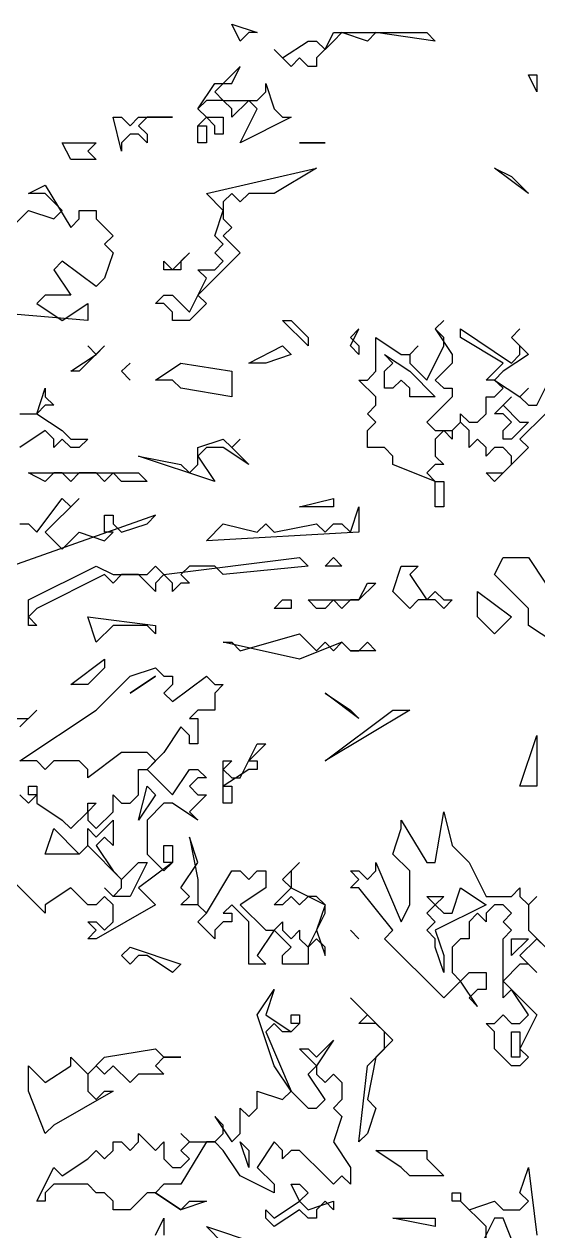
# Model space of a CAD drawing. Header units: millimetres. Extents: x 3633 to 4629, y 3430 to 3787.
# Drawn here: x 4511.44 to 4514.41, y 3715.67 to 3722.65 of the extents above; entities that cross this region are included whole.
import ezdxf

# ---------------------------------------------------------------- set-up
doc = ezdxf.new("R2010")
doc.units = ezdxf.units.MM

# ---------------------------------------------------------------- blocks, each defined once
blk = doc.blocks.new('Pine 3 Elev_133')
at = {"color": 0}
for p, q in [((-545.2, 4790.9), (-565.2, 4830.8)), ((-565.2, 4830.8), (-505.2, 4810.8)), ((-525.2, 4810.8), (-545.2, 4790.9)), ((-505.2, 4810.8), (-525.2, 4810.8)), ((-345.2, 4770.9), (-325.2, 4810.8)), ((-305.2, 4810.8), (-325.2, 4790.9)), ((-325.2, 4810.8), (-105.2, 4810.8)), ((-245.2, 4790.9), (-305.2, 4810.8)), ((-225.2, 4810.8), (-245.2, 4790.9)), ((-85.2, 4790.9), (-225.2, 4810.8)), ((-105.2, 4810.8), (-85.2, 4790.9)), ((-445.2, 4751), (-385.2, 4790.9)), ((-385.2, 4790.9), (-365.2, 4790.9)), ((-325.2, 4790.9), (-365.2, 4751)), ((-365.2, 4790.9), (-345.2, 4770.9)), ((-425.2, 4731), (-465.2, 4770.9)), ((-465.2, 4770.9), (-445.2, 4751)), ((-405.2, 4751), (-425.2, 4731)), ((-385.2, 4731), (-405.2, 4751)), ((-365.2, 4751), (-365.2, 4731)), ((-545.2, 4731), (-605.2, 4671.1)), ((-565.2, 4691.1), (-545.2, 4731)), ((-365.2, 4731), (-385.2, 4731)), ((154.8, 4671.1), (134.8, 4711)), ((134.8, 4711), (154.8, 4711)), ((154.8, 4711), (154.8, 4671.1)), ((-645.2, 4631.2), (-605.2, 4691.1)), ((-605.2, 4691.1), (-565.2, 4691.1)), ((-605.2, 4671.1), (-585.2, 4651.1)), ((-505.2, 4651.1), (-485.2, 4671.1)), ((-485.2, 4671.1), (-485.2, 4691.1)), ((-485.2, 4691.1), (-465.2, 4631.2)), ((-625.2, 4651.1), (-645.2, 4631.2)), ((-585.2, 4651.1), (-625.2, 4651.1)), ((-585.2, 4651.1), (-505.2, 4651.1)), ((-565.2, 4631.2), (-585.2, 4651.1)), ((-525.2, 4651.1), (-565.2, 4611.2)), ((-505.2, 4631.2), (-525.2, 4651.1)), ((-825.2, 4531.4), (-845.2, 4611.2)), ((-845.2, 4611.2), (-825.2, 4611.2)), ((-825.2, 4611.2), (-805.2, 4591.3)), ((-805.2, 4591.3), (-785.2, 4611.2)), ((-785.2, 4611.2), (-705.2, 4611.2)), ((-765.2, 4611.2), (-785.2, 4591.3)), ((-705.2, 4611.2), (-765.2, 4611.2)), ((-645.2, 4631.2), (-625.2, 4611.2)), ((-625.2, 4611.2), (-645.2, 4631.2)), ((-625.2, 4611.2), (-645.2, 4591.3)), ((-645.2, 4591.3), (-625.2, 4611.2)), ((-625.2, 4611.2), (-585.2, 4611.2)), ((-605.2, 4591.3), (-625.2, 4611.2)), ((-585.2, 4611.2), (-585.2, 4571.3)), ((-565.2, 4611.2), (-565.2, 4631.2)), ((-545.2, 4551.3), (-505.2, 4631.2)), ((-425.2, 4611.2), (-545.2, 4551.3)), ((-465.2, 4631.2), (-445.2, 4611.2)), ((-445.2, 4611.2), (-425.2, 4611.2)), ((-785.2, 4591.3), (-765.2, 4571.3)), ((-645.2, 4591.3), (-625.2, 4591.3)), ((-645.2, 4551.3), (-645.2, 4591.3)), ((-625.2, 4591.3), (-625.2, 4551.3)), ((-605.2, 4571.3), (-605.2, 4591.3)), ((-805.2, 4571.3), (-825.2, 4551.3)), ((-785.2, 4571.3), (-805.2, 4571.3)), ((-765.2, 4551.3), (-785.2, 4571.3)), ((-765.2, 4571.3), (-765.2, 4551.3)), ((-585.2, 4571.3), (-605.2, 4571.3)), ((-945.2, 4511.4), (-965.2, 4551.3)), ((-965.2, 4551.3), (-885.2, 4551.3)), ((-885.2, 4551.3), (-905.2, 4531.4)), ((-905.2, 4531.4), (-885.2, 4511.4)), ((-825.2, 4551.3), (-825.2, 4531.4)), ((-625.2, 4551.3), (-645.2, 4551.3)), ((-405.2, 4551.3), (-345.2, 4551.3)), ((-345.2, 4551.3), (-405.2, 4551.3)), ((-885.2, 4511.4), (-945.2, 4511.4)), ((-625.2, 4431.6), (-365.2, 4491.4)), ((-365.2, 4491.4), (-465.2, 4431.6)), ((134.8, 4431.6), (54.8, 4491.4)), ((54.8, 4491.4), (94.8, 4471.5)), ((94.8, 4471.5), (134.8, 4431.6)), ((-1045.2, 4431.6), (-1005.2, 4451.5)), ((-1005.2, 4451.5), (-945.2, 4351.7)), ((-1005.2, 4431.6), (-1045.2, 4431.6)), ((-965.2, 4391.6), (-1005.2, 4431.6)), ((-585.2, 4391.6), (-625.2, 4431.6)), ((-565.2, 4431.6), (-585.2, 4411.6)), ((-585.2, 4411.6), (-585.2, 4371.7)), ((-545.2, 4411.6), (-565.2, 4431.6)), ((-525.2, 4431.6), (-545.2, 4411.6)), ((-465.2, 4431.6), (-525.2, 4431.6)), ((-1085.2, 4351.7), (-1045.2, 4391.6)), ((-1045.2, 4391.6), (-985.2, 4371.7)), ((-985.2, 4371.7), (-965.2, 4391.6)), ((-925.2, 4371.7), (-925.2, 4391.6)), ((-925.2, 4391.6), (-885.2, 4391.6)), ((-885.2, 4391.6), (-885.2, 4371.7)), ((-605.2, 4331.7), (-585.2, 4391.6)), ((-945.2, 4351.7), (-925.2, 4371.7)), ((-885.2, 4371.7), (-845.2, 4331.7)), ((-585.2, 4371.7), (-565.2, 4351.7)), ((-845.2, 4331.7), (-865.2, 4311.8)), ((-585.2, 4311.8), (-605.2, 4331.7)), ((-565.2, 4351.7), (-585.2, 4331.7)), ((-585.2, 4331.7), (-545.2, 4291.8)), ((-865.2, 4311.8), (-845.2, 4291.8)), ((-605.2, 4291.8), (-585.2, 4311.8)), ((-965.2, 4271.9), (-985.2, 4251.9)), ((-885.2, 4212), (-965.2, 4271.9)), ((-845.2, 4291.8), (-865.2, 4231.9)), ((-725.2, 4251.9), (-725.2, 4271.9)), ((-725.2, 4271.9), (-705.2, 4251.9)), ((-705.2, 4251.9), (-665.2, 4291.8)), ((-665.2, 4291.8), (-685.2, 4271.9)), ((-685.2, 4271.9), (-685.2, 4251.9)), ((-545.2, 4291.8), (-645.2, 4192)), ((-585.2, 4271.9), (-605.2, 4291.8)), ((-605.2, 4251.9), (-585.2, 4271.9)), ((-985.2, 4251.9), (-945.2, 4192)), ((-685.2, 4251.9), (-725.2, 4251.9)), ((-625.2, 4231.9), (-645.2, 4251.9)), ((-645.2, 4251.9), (-605.2, 4251.9)), ((-865.2, 4231.9), (-885.2, 4212)), ((-665.2, 4152.1), (-625.2, 4231.9)), ((-1005.2, 4192), (-1025.2, 4172.1)), ((-945.2, 4192), (-1005.2, 4192)), ((-745.2, 4172.1), (-725.2, 4192)), ((-725.2, 4192), (-705.2, 4192)), ((-705.2, 4192), (-665.2, 4152.1)), ((-645.2, 4192), (-625.2, 4172.1)), ((-1025.2, 4172.1), (-965.2, 4132.1)), ((-965.2, 4132.1), (-905.2, 4172.1)), ((-905.2, 4172.1), (-905.2, 4132.1)), ((-725.2, 4172.1), (-745.2, 4172.1)), ((-705.2, 4152.1), (-725.2, 4172.1)), ((-625.2, 4172.1), (-665.2, 4132.1)), ((-905.2, 4132.1), (-1145.2, 4152.1)), ((-705.2, 4132.1), (-705.2, 4152.1)), ((-665.2, 4132.1), (-705.2, 4132.1)), ((-385.2, 4072.2), (-445.2, 4132.1)), ((-445.2, 4132.1), (-425.2, 4132.1)), ((-425.2, 4132.1), (-385.2, 4092.2)), ((-85.2, 4112.2), (-65.2, 4132.1)), ((-65.2, 4132.1), (-85.2, 4112.2)), ((-285.2, 4072.2), (-265.2, 4112.2)), ((-265.2, 4112.2), (-285.2, 4092.2)), ((-65.2, 4092.2), (-85.2, 4112.2)), ((-85.2, 4112.2), (-45.2, 4052.3)), ((-25.2, 4092.2), (-25.2, 4112.2)), ((-25.2, 4112.2), (94.8, 4031.3)), ((94.8, 4092.2), (114.8, 4112.2)), ((114.8, 4112.2), (94.8, 4092.2)), ((-865.2, 4072.2), (-925.2, 4012.4)), ((-885.2, 4052.3), (-905.2, 4072.2)), ((-905.2, 4072.2), (-885.2, 4052.3)), ((-885.2, 4052.3), (-865.2, 4072.2)), ((-525.2, 4031.3), (-445.2, 4072.2)), ((-445.2, 4072.2), (-425.2, 4052.3)), ((-385.2, 4092.2), (-385.2, 4072.2)), ((-285.2, 4092.2), (-265.2, 4072.2)), ((-265.2, 4052.3), (-285.2, 4072.2)), ((-265.2, 4072.2), (-265.2, 4052.3)), ((-225.2, 4012.4), (-225.2, 4092.2)), ((-225.2, 4092.2), (-165.2, 4052.3)), ((-145.2, 4052.3), (-125.2, 4072.2)), ((-125.2, 4072.2), (-145.2, 4052.3)), ((-105.2, 3991.4), (-65.2, 4072.2)), ((-65.2, 4072.2), (-65.2, 4092.2)), ((74.8, 4031.3), (-25.2, 4092.2)), ((114.8, 4072.2), (94.8, 4092.2)), ((94.8, 4092.2), (134.8, 4052.3)), ((114.8, 4052.3), (114.8, 4072.2)), ((-945.2, 4012.4), (-885.2, 4052.3)), ((-425.2, 4052.3), (-485.2, 4031.3)), ((-185.2, 4031.3), (-205.2, 4052.3)), ((-205.2, 4052.3), (-145.2, 4012.4)), ((-165.2, 4052.3), (-145.2, 4052.3)), ((-145.2, 4052.3), (-145.2, 4031.3)), ((-45.2, 4052.3), (-45.2, 4031.3)), ((134.8, 4052.3), (74.8, 4012.4)), ((94.8, 4031.3), (114.8, 4052.3)), ((-925.2, 4012.4), (-945.2, 4012.4)), ((-825.2, 4012.4), (-805.2, 4031.3)), ((-805.2, 4031.3), (-825.2, 4012.4)), ((-805.2, 3991.4), (-825.2, 4012.4)), ((-825.2, 4012.4), (-805.2, 3991.4)), ((-745.2, 3991.4), (-685.2, 4031.3)), ((-685.2, 4031.3), (-565.2, 4012.4)), ((-565.2, 4012.4), (-565.2, 3952.5)), ((-485.2, 4031.3), (-525.2, 4031.3)), ((-245.2, 3991.4), (-225.2, 4012.4)), ((-205.2, 4012.4), (-185.2, 4031.3)), ((-205.2, 3972.4), (-205.2, 4012.4)), ((-145.2, 4031.3), (-105.2, 3991.4)), ((-145.2, 4012.4), (-85.2, 3952.5)), ((-45.2, 4031.3), (-85.2, 3991.4)), ((34.8, 3991.4), (74.8, 4031.3)), ((74.8, 4012.4), (54.8, 3991.4)), ((154.8, 3932.5), (194.8, 4012.4)), ((-705.2, 3991.4), (-745.2, 3991.4)), ((-685.2, 3972.4), (-705.2, 3991.4)), ((-225.2, 3952.5), (-265.2, 3991.4)), ((-265.2, 3991.4), (-245.2, 3991.4)), ((-165.2, 3991.4), (-185.2, 3972.4)), ((-145.2, 3972.4), (-165.2, 3991.4)), ((-85.2, 3991.4), (-65.2, 3972.4)), ((54.8, 3991.4), (34.8, 3991.4)), ((74.8, 3972.4), (54.8, 3991.4)), ((54.8, 3991.4), (114.8, 3952.5)), ((-1025.2, 3912.5), (-1005.2, 3972.4)), ((-1005.2, 3972.4), (-1005.2, 3952.5)), ((-565.2, 3952.5), (-685.2, 3972.4)), ((-185.2, 3972.4), (-205.2, 3972.4)), ((-145.2, 3952.5), (-145.2, 3972.4)), ((-65.2, 3972.4), (-45.2, 3972.4)), ((-45.2, 3972.4), (-45.2, 3952.5)), ((54.8, 3952.5), (74.8, 3972.4)), ((114.8, 3952.5), (134.8, 3972.4)), ((134.8, 3972.4), (114.8, 3952.5)), ((-1005.2, 3932.5), (-1025.2, 3912.5)), ((-1005.2, 3952.5), (-985.2, 3932.5)), ((-985.2, 3932.5), (-1005.2, 3932.5)), ((-245.2, 3912.5), (-225.2, 3932.5)), ((-225.2, 3932.5), (-225.2, 3952.5)), ((-85.2, 3952.5), (-145.2, 3952.5)), ((-45.2, 3952.5), (-105.2, 3892.6)), ((34.8, 3912.5), (34.8, 3952.5)), ((34.8, 3952.5), (54.8, 3952.5)), ((54.8, 3912.5), (94.8, 3952.5)), ((94.8, 3952.5), (74.8, 3932.5)), ((74.8, 3932.5), (114.8, 3892.6)), ((114.8, 3952.5), (134.8, 3932.5)), ((134.8, 3932.5), (154.8, 3932.5)), ((-1065.2, 3912.5), (-1025.2, 3912.5)), ((-1025.2, 3912.5), (-965.2, 3872.6)), ((-225.2, 3892.6), (-245.2, 3912.5)), ((-25.2, 3892.6), (-25.2, 3912.5)), ((-25.2, 3912.5), (-5.2, 3892.6)), ((14.8, 3892.6), (34.8, 3912.5)), ((74.8, 3912.5), (54.8, 3912.5)), ((94.8, 3892.6), (74.8, 3912.5)), ((174.8, 3912.5), (114.8, 3852.7)), ((-1005.2, 3872.6), (-1065.2, 3832.7)), ((-985.2, 3852.7), (-1005.2, 3872.6)), ((-965.2, 3872.6), (-945.2, 3852.7)), ((-245.2, 3872.6), (-225.2, 3892.6)), ((-245.2, 3832.7), (-245.2, 3872.6)), ((-105.2, 3892.6), (-85.2, 3872.6)), ((-65.2, 3872.6), (-85.2, 3852.7)), ((-85.2, 3872.6), (-45.2, 3872.6)), ((-45.2, 3852.7), (-65.2, 3872.6)), ((-25.2, 3892.6), (-45.2, 3872.6)), ((-45.2, 3872.6), (-25.2, 3892.6)), ((-45.2, 3872.6), (-45.2, 3852.7)), ((-5.2, 3872.6), (-25.2, 3892.6)), ((-5.2, 3892.6), (14.8, 3892.6)), ((-5.2, 3832.7), (-5.2, 3872.6)), ((74.8, 3872.6), (94.8, 3892.6)), ((74.8, 3852.7), (74.8, 3872.6)), ((134.8, 3892.6), (94.8, 3852.7)), ((114.8, 3892.6), (134.8, 3892.6)), ((-965.2, 3852.7), (-985.2, 3832.7)), ((-985.2, 3832.7), (-985.2, 3852.7)), ((-945.2, 3832.7), (-965.2, 3852.7)), ((-945.2, 3852.7), (-905.2, 3852.7)), ((-905.2, 3852.7), (-925.2, 3832.7)), ((-645.2, 3832.7), (-585.2, 3852.7)), ((-585.2, 3852.7), (-565.2, 3832.7)), ((-545.2, 3852.7), (-565.2, 3832.7)), ((-565.2, 3832.7), (-545.2, 3852.7)), ((-85.2, 3852.7), (-85.2, 3812.7)), ((14.8, 3852.7), (-5.2, 3832.7)), ((34.8, 3832.7), (14.8, 3852.7)), ((94.8, 3852.7), (74.8, 3852.7)), ((114.8, 3852.7), (134.8, 3832.7)), ((-925.2, 3832.7), (-945.2, 3832.7)), ((-605.2, 3752.9), (-785.2, 3812.7)), ((-785.2, 3812.7), (-685.2, 3792.8)), ((-625.2, 3832.7), (-645.2, 3812.7)), ((-645.2, 3792.8), (-645.2, 3832.7)), ((-645.2, 3812.7), (-605.2, 3752.9)), ((-585.2, 3832.7), (-625.2, 3832.7)), ((-525.2, 3792.8), (-585.2, 3832.7)), ((-565.2, 3832.7), (-525.2, 3792.8)), ((-205.2, 3832.7), (-245.2, 3832.7)), ((-185.2, 3812.7), (-205.2, 3832.7)), ((-185.2, 3792.8), (-185.2, 3812.7)), ((-85.2, 3812.7), (-65.2, 3792.8)), ((54.8, 3832.7), (34.8, 3812.7)), ((34.8, 3812.7), (34.8, 3832.7)), ((134.8, 3832.7), (54.8, 3752.9)), ((74.8, 3832.7), (54.8, 3832.7)), ((94.8, 3812.7), (74.8, 3832.7)), ((94.8, 3792.8), (94.8, 3812.7)), ((-685.2, 3792.8), (-665.2, 3772.8)), ((-665.2, 3772.8), (-645.2, 3792.8)), ((-85.2, 3752.9), (-185.2, 3792.8)), ((-85.2, 3792.8), (-105.2, 3772.8)), ((-65.2, 3792.8), (-85.2, 3792.8)), ((74.8, 3772.8), (94.8, 3792.8)), ((-1005.2, 3752.9), (-1045.2, 3772.8)), ((-1045.2, 3772.8), (-785.2, 3772.8)), ((-985.2, 3772.8), (-1005.2, 3752.9)), ((-965.2, 3772.8), (-985.2, 3772.8)), ((-945.2, 3752.9), (-965.2, 3772.8)), ((-925.2, 3772.8), (-945.2, 3752.9)), ((-885.2, 3772.8), (-925.2, 3772.8)), ((-865.2, 3752.9), (-885.2, 3772.8)), ((-845.2, 3772.8), (-865.2, 3752.9)), ((-825.2, 3752.9), (-845.2, 3772.8)), ((-785.2, 3772.8), (-765.2, 3752.9)), ((-105.2, 3772.8), (-85.2, 3752.9)), ((54.8, 3752.9), (34.8, 3772.8)), ((34.8, 3772.8), (74.8, 3772.8)), ((-765.2, 3752.9), (-825.2, 3752.9)), ((-85.2, 3752.9), (-65.2, 3752.9)), ((-85.2, 3693), (-85.2, 3752.9)), ((-65.2, 3752.9), (-65.2, 3693)), ((-1025.2, 3633.1), (-965.2, 3712.9)), ((-925.2, 3712.9), (-1005.2, 3633.1)), ((-965.2, 3712.9), (-945.2, 3693)), ((-945.2, 3693), (-925.2, 3712.9)), ((-405.2, 3693), (-325.2, 3712.9)), ((-325.2, 3712.9), (-325.2, 3693)), ((-745.2, 3673), (-1085.2, 3553.2)), ((-865.2, 3633.1), (-865.2, 3673)), ((-865.2, 3673), (-845.2, 3673)), ((-845.2, 3673), (-845.2, 3653)), ((-765.2, 3653), (-745.2, 3673)), ((-325.2, 3693), (-405.2, 3693)), ((-285.2, 3633.1), (-265.2, 3693)), ((-265.2, 3693), (-265.2, 3633.1)), ((-65.2, 3693), (-85.2, 3693)), ((-1065.2, 3653), (-1045.2, 3653)), ((-1045.2, 3653), (-1025.2, 3633.1)), ((-845.2, 3653), (-825.2, 3633.1)), ((-825.2, 3633.1), (-765.2, 3653)), ((-625.2, 3613.1), (-585.2, 3653)), ((-585.2, 3653), (-505.2, 3633.1)), ((-505.2, 3633.1), (-485.2, 3653)), ((-485.2, 3653), (-465.2, 3633.1)), ((-465.2, 3633.1), (-365.2, 3653)), ((-365.2, 3653), (-345.2, 3633.1)), ((-345.2, 3633.1), (-325.2, 3653)), ((-325.2, 3653), (-305.2, 3653)), ((-305.2, 3653), (-285.2, 3633.1)), ((-1005.2, 3633.1), (-965.2, 3593.2)), ((-965.2, 3593.2), (-925.2, 3633.1)), ((-925.2, 3633.1), (-865.2, 3613.1)), ((-865.2, 3613.1), (-845.2, 3633.1)), ((-845.2, 3633.1), (-865.2, 3633.1)), ((-265.2, 3633.1), (-625.2, 3613.1)), ((-725.2, 3533.3), (-405.2, 3573.2)), ((-405.2, 3573.2), (-385.2, 3553.2)), ((-345.2, 3553.2), (-325.2, 3573.2)), ((-325.2, 3573.2), (-305.2, 3553.2)), ((54.8, 3533.3), (74.8, 3573.2)), ((74.8, 3573.2), (134.8, 3573.2)), ((134.8, 3573.2), (174.8, 3513.3)), ((-1045.2, 3473.4), (-885.2, 3553.2)), ((-865.2, 3533.3), (-1025.2, 3453.4)), ((-885.2, 3553.2), (-845.2, 3533.3)), ((-845.2, 3513.3), (-865.2, 3533.3)), ((-825.2, 3533.3), (-845.2, 3513.3)), ((-845.2, 3533.3), (-765.2, 3533.3)), ((-785.2, 3533.3), (-825.2, 3533.3)), ((-745.2, 3493.3), (-785.2, 3533.3)), ((-765.2, 3533.3), (-745.2, 3553.2)), ((-745.2, 3553.2), (-725.2, 3533.3)), ((-725.2, 3533.3), (-745.2, 3513.3)), ((-705.2, 3513.3), (-725.2, 3533.3)), ((-665.2, 3553.2), (-685.2, 3533.3)), ((-685.2, 3533.3), (-665.2, 3513.3)), ((-605.2, 3553.2), (-665.2, 3553.2)), ((-585.2, 3533.3), (-605.2, 3553.2)), ((-385.2, 3553.2), (-585.2, 3533.3)), ((-305.2, 3553.2), (-345.2, 3553.2)), ((-185.2, 3493.3), (-165.2, 3553.2)), ((-165.2, 3553.2), (-125.2, 3553.2)), ((-125.2, 3553.2), (-145.2, 3533.3)), ((-145.2, 3533.3), (-105.2, 3473.4)), ((134.8, 3453.4), (54.8, 3533.3)), ((-745.2, 3513.3), (-745.2, 3493.3)), ((-685.2, 3513.3), (-705.2, 3493.3)), ((-705.2, 3493.3), (-705.2, 3513.3)), ((-665.2, 3513.3), (-685.2, 3513.3)), ((-265.2, 3473.4), (-245.2, 3513.3)), ((-225.2, 3513.3), (-265.2, 3473.4)), ((-245.2, 3513.3), (-225.2, 3513.3)), ((-1045.2, 3413.5), (-1045.2, 3473.4)), ((-465.2, 3453.4), (-445.2, 3473.4)), ((-445.2, 3473.4), (-425.2, 3473.4)), ((-425.2, 3473.4), (-425.2, 3453.4)), ((-365.2, 3453.4), (-385.2, 3473.4)), ((-385.2, 3473.4), (-265.2, 3473.4)), ((-325.2, 3473.4), (-345.2, 3453.4)), ((-305.2, 3453.4), (-325.2, 3473.4)), ((-285.2, 3473.4), (-305.2, 3453.4)), ((-265.2, 3473.4), (-285.2, 3473.4)), ((-145.2, 3453.4), (-185.2, 3493.3)), ((-125.2, 3473.4), (-145.2, 3453.4)), ((-85.2, 3473.4), (-125.2, 3473.4)), ((-105.2, 3473.4), (-85.2, 3493.3)), ((-85.2, 3493.3), (-65.2, 3473.4)), ((-65.2, 3453.4), (-85.2, 3473.4)), ((-65.2, 3473.4), (-45.2, 3473.4)), ((-45.2, 3473.4), (-65.2, 3453.4)), ((14.8, 3433.5), (14.8, 3493.3)), ((14.8, 3493.3), (94.8, 3433.5)), ((-1025.2, 3453.4), (-1045.2, 3433.5)), ((-425.2, 3453.4), (-465.2, 3453.4)), ((-345.2, 3453.4), (-365.2, 3453.4)), ((134.8, 3413.5), (134.8, 3453.4)), ((-1045.2, 3433.5), (-1025.2, 3413.5)), ((-885.2, 3373.6), (-905.2, 3433.5)), ((-905.2, 3433.5), (-745.2, 3413.5)), ((54.8, 3393.5), (14.8, 3433.5)), ((94.8, 3433.5), (54.8, 3393.5)), ((-1025.2, 3413.5), (-1045.2, 3413.5)), ((-845.2, 3413.5), (-885.2, 3373.6)), ((-765.2, 3413.5), (-845.2, 3413.5)), ((-745.2, 3393.5), (-765.2, 3413.5)), ((-745.2, 3413.5), (-745.2, 3393.5)), ((-545.2, 3353.6), (-405.2, 3393.5)), ((-405.2, 3393.5), (-365.2, 3353.6)), ((194.8, 3373.6), (134.8, 3413.5)), ((-405.2, 3333.7), (-585.2, 3373.6)), ((-585.2, 3373.6), (-565.2, 3373.6)), ((-565.2, 3373.6), (-545.2, 3353.6)), ((-305.2, 3373.6), (-405.2, 3333.7)), ((-365.2, 3353.6), (-345.2, 3373.6)), ((-345.2, 3373.6), (-325.2, 3353.6)), ((-325.2, 3353.6), (-305.2, 3373.6)), ((-305.2, 3373.6), (-285.2, 3353.6)), ((-285.2, 3353.6), (-305.2, 3373.6)), ((-265.2, 3353.6), (-245.2, 3373.6)), ((-245.2, 3373.6), (-225.2, 3353.6)), ((-945.2, 3273.8), (-865.2, 3333.7)), ((-865.2, 3333.7), (-865.2, 3313.7)), ((-285.2, 3353.6), (-265.2, 3353.6)), ((-225.2, 3353.6), (-285.2, 3353.6)), ((-865.2, 3313.7), (-905.2, 3273.8)), ((-805.2, 3293.7), (-745.2, 3313.7)), ((-745.2, 3313.7), (-725.2, 3293.7)), ((-905.2, 3273.8), (-945.2, 3273.8)), ((-885.2, 3213.9), (-805.2, 3293.7)), ((-745.2, 3293.7), (-805.2, 3253.8)), ((-805.2, 3253.8), (-745.2, 3293.7)), ((-725.2, 3293.7), (-705.2, 3293.7)), ((-705.2, 3273.8), (-725.2, 3253.8)), ((-705.2, 3293.7), (-705.2, 3273.8)), ((-705.2, 3233.8), (-625.2, 3293.7)), ((-625.2, 3293.7), (-605.2, 3273.8)), ((-605.2, 3273.8), (-585.2, 3273.8)), ((-585.2, 3273.8), (-605.2, 3253.8)), ((-725.2, 3253.8), (-705.2, 3233.8)), ((-605.2, 3253.8), (-605.2, 3213.9)), ((-265.2, 3193.9), (-345.2, 3253.8)), ((-345.2, 3253.8), (-285.2, 3213.9)), ((-1105.2, 3193.9), (-1045.2, 3193.9)), ((-1065.2, 3094.1), (-885.2, 3213.9)), ((-1025.2, 3213.9), (-1065.2, 3174)), ((-1045.2, 3193.9), (-1025.2, 3213.9)), ((-645.2, 3213.9), (-665.2, 3193.9)), ((-665.2, 3193.9), (-645.2, 3193.9)), ((-605.2, 3213.9), (-645.2, 3213.9)), ((-645.2, 3193.9), (-645.2, 3134)), ((-345.2, 3094.1), (-185.2, 3213.9)), ((-145.2, 3213.9), (-345.2, 3094.1)), ((-285.2, 3213.9), (-265.2, 3193.9)), ((-185.2, 3213.9), (-145.2, 3213.9)), ((-685.2, 3174), (-725.2, 3114.1)), ((-665.2, 3154), (-685.2, 3174)), ((-665.2, 3134), (-665.2, 3154)), ((-645.2, 3134), (-665.2, 3134)), ((-545.2, 3054.2), (-505.2, 3134)), ((-485.2, 3134), (-525.2, 3094.1)), ((-505.2, 3134), (-485.2, 3134)), ((114.8, 3034.2), (154.8, 3154)), ((154.8, 3154), (154.8, 3034.2)), ((-825.2, 3114.1), (-905.2, 3054.2)), ((-765.2, 3114.1), (-825.2, 3114.1)), ((-725.2, 3114.1), (-765.2, 3074.1)), ((-745.2, 3094.1), (-765.2, 3114.1)), ((-1025.2, 3094.1), (-1065.2, 3094.1)), ((-1005.2, 3074.1), (-1025.2, 3094.1)), ((-985.2, 3094.1), (-1005.2, 3074.1)), ((-925.2, 3094.1), (-985.2, 3094.1)), ((-905.2, 3074.1), (-925.2, 3094.1)), ((-905.2, 3054.2), (-905.2, 3074.1)), ((-785.2, 3014.3), (-785.2, 3074.1)), ((-785.2, 3074.1), (-765.2, 3074.1)), ((-765.2, 3074.1), (-745.2, 3094.1)), ((-765.2, 3074.1), (-705.2, 3014.3)), ((-705.2, 3014.3), (-665.2, 3074.1)), ((-665.2, 3074.1), (-645.2, 3074.1)), ((-645.2, 3074.1), (-625.2, 3054.2)), ((-585.2, 2994.3), (-585.2, 3094.1)), ((-585.2, 3094.1), (-565.2, 3094.1)), ((-565.2, 3094.1), (-585.2, 3074.1)), ((-525.2, 3074.1), (-585.2, 3034.2)), ((-585.2, 3074.1), (-565.2, 3054.2)), ((-525.2, 3094.1), (-505.2, 3094.1)), ((-505.2, 3074.1), (-525.2, 3074.1)), ((-505.2, 3094.1), (-505.2, 3074.1)), ((-645.2, 3054.2), (-665.2, 3034.2)), ((-625.2, 3054.2), (-645.2, 3054.2)), ((-565.2, 3054.2), (-545.2, 3054.2)), ((-1045.2, 3014.3), (-1045.2, 3034.2)), ((-1045.2, 3034.2), (-1025.2, 3034.2)), ((-1025.2, 3034.2), (-1025.2, 2994.3)), ((-785.2, 2954.4), (-765.2, 3034.2)), ((-765.2, 3034.2), (-745.2, 3014.3)), ((-665.2, 3034.2), (-645.2, 3014.3)), ((-585.2, 3034.2), (-565.2, 3034.2)), ((-565.2, 3034.2), (-565.2, 2994.3)), ((154.8, 3034.2), (114.8, 3034.2)), ((-1065.2, 3014.3), (-1045.2, 2994.3)), ((-1045.2, 2994.3), (-1025.2, 3014.3)), ((-1025.2, 3014.3), (-1045.2, 3014.3)), ((-1025.2, 2994.3), (-965.2, 2954.4)), ((-905.2, 2974.3), (-905.2, 2994.3)), ((-905.2, 2994.3), (-885.2, 2994.3)), ((-885.2, 2994.3), (-905.2, 2974.3)), ((-845.2, 2974.3), (-845.2, 3014.3)), ((-845.2, 3014.3), (-825.2, 2994.3)), ((-825.2, 2994.3), (-805.2, 2994.3)), ((-805.2, 2994.3), (-785.2, 3014.3)), ((-745.2, 3014.3), (-785.2, 2954.4)), ((-725.2, 2994.3), (-765.2, 2954.4)), ((-705.2, 2994.3), (-725.2, 2994.3)), ((-645.2, 2954.4), (-705.2, 2994.3)), ((-625.2, 3014.3), (-665.2, 2974.3)), ((-645.2, 3014.3), (-625.2, 3014.3)), ((-565.2, 2994.3), (-585.2, 2994.3)), ((-945.2, 2934.4), (-905.2, 2974.3)), ((-905.2, 2974.3), (-905.2, 2954.4)), ((-885.2, 2934.4), (-845.2, 2974.3)), ((-665.2, 2974.3), (-645.2, 2954.4)), ((-85.2, 2854.6), (-65.2, 2974.3)), ((-65.2, 2974.3), (-45.2, 2894.5)), ((-1005.2, 2874.5), (-985.2, 2934.4)), ((-985.2, 2934.4), (-925.2, 2874.5)), ((-965.2, 2954.4), (-945.2, 2934.4)), ((-905.2, 2954.4), (-885.2, 2934.4)), ((-905.2, 2894.5), (-905.2, 2934.4)), ((-905.2, 2934.4), (-885.2, 2914.4)), ((-885.2, 2914.4), (-845.2, 2954.4)), ((-845.2, 2954.4), (-845.2, 2894.5)), ((-765.2, 2954.4), (-765.2, 2874.5)), ((-185.2, 2874.5), (-165.2, 2934.4)), ((-165.2, 2934.4), (-165.2, 2954.4)), ((-165.2, 2954.4), (-105.2, 2854.6)), ((-865.2, 2914.4), (-885.2, 2894.5)), ((-845.2, 2894.5), (-865.2, 2914.4)), ((-645.2, 2854.6), (-665.2, 2914.4)), ((-665.2, 2914.4), (-645.2, 2814.6)), ((-925.2, 2874.5), (-1005.2, 2874.5)), ((-905.2, 2894.5), (-925.2, 2874.5)), ((-925.2, 2874.5), (-905.2, 2894.5)), ((-825.2, 2814.6), (-905.2, 2894.5)), ((-885.2, 2894.5), (-845.2, 2834.6)), ((-765.2, 2874.5), (-725.2, 2834.6)), ((-725.2, 2854.6), (-725.2, 2894.5)), ((-725.2, 2894.5), (-705.2, 2894.5)), ((-705.2, 2894.5), (-705.2, 2854.6)), ((-145.2, 2834.6), (-185.2, 2874.5)), ((-45.2, 2894.5), (-5.2, 2854.6)), ((-1025.2, 2754.8), (-1125.2, 2854.6)), ((-825.2, 2814.6), (-785.2, 2854.6)), ((-765.2, 2854.6), (-805.2, 2774.7)), ((-705.2, 2854.6), (-785.2, 2794.7)), ((-785.2, 2854.6), (-765.2, 2854.6)), ((-725.2, 2834.6), (-705.2, 2854.6)), ((-705.2, 2854.6), (-725.2, 2854.6)), ((-685.2, 2794.7), (-645.2, 2854.6)), ((-445.2, 2814.6), (-405.2, 2854.6)), ((-405.2, 2854.6), (-425.2, 2834.6)), ((-225.2, 2834.6), (-225.2, 2854.6)), ((-225.2, 2854.6), (-165.2, 2714.8)), ((-105.2, 2854.6), (-85.2, 2854.6)), ((-5.2, 2854.6), (34.8, 2774.7)), ((-845.2, 2834.6), (-825.2, 2814.6)), ((-625.2, 2734.8), (-565.2, 2834.6)), ((-565.2, 2834.6), (-545.2, 2834.6)), ((-545.2, 2834.6), (-525.2, 2814.6)), ((-525.2, 2814.6), (-505.2, 2834.6)), ((-505.2, 2834.6), (-485.2, 2834.6)), ((-485.2, 2834.6), (-485.2, 2794.7)), ((-425.2, 2834.6), (-425.2, 2794.7)), ((-265.2, 2814.6), (-285.2, 2834.6)), ((-285.2, 2834.6), (-265.2, 2834.6)), ((-265.2, 2834.6), (-245.2, 2814.6)), ((-245.2, 2814.6), (-225.2, 2834.6)), ((-145.2, 2754.8), (-145.2, 2834.6)), ((-945.2, 2794.7), (-1005.2, 2754.8)), ((-905.2, 2754.8), (-945.2, 2794.7)), ((-845.2, 2774.7), (-865.2, 2794.7)), ((-865.2, 2794.7), (-845.2, 2774.7)), ((-845.2, 2774.7), (-825.2, 2794.7)), ((-825.2, 2794.7), (-825.2, 2814.6)), ((-785.2, 2794.7), (-745.2, 2754.8)), ((-665.2, 2774.7), (-685.2, 2794.7)), ((-645.2, 2814.6), (-645.2, 2754.8)), ((-485.2, 2794.7), (-545.2, 2754.8)), ((-465.2, 2754.8), (-425.2, 2794.7)), ((-425.2, 2794.7), (-445.2, 2814.6)), ((-425.2, 2794.7), (-345.2, 2754.8)), ((-285.2, 2794.7), (-265.2, 2814.6)), ((-265.2, 2794.7), (-285.2, 2794.7)), ((-185.2, 2694.9), (-265.2, 2794.7)), ((-45.2, 2734.8), (-25.2, 2794.7)), ((-25.2, 2794.7), (34.8, 2754.8)), ((94.8, 2774.7), (114.8, 2794.7)), ((114.8, 2794.7), (114.8, 2774.7)), ((-865.2, 2774.7), (-885.2, 2754.8)), ((-845.2, 2754.8), (-865.2, 2774.7)), ((-805.2, 2774.7), (-845.2, 2774.7)), ((-685.2, 2754.8), (-665.2, 2774.7)), ((-425.2, 2774.7), (-445.2, 2754.8)), ((-405.2, 2754.8), (-425.2, 2774.7)), ((-385.2, 2774.7), (-405.2, 2754.8)), ((-365.2, 2774.7), (-385.2, 2774.7)), ((-345.2, 2754.8), (-365.2, 2774.7)), ((-85.2, 2754.8), (-105.2, 2774.7)), ((-105.2, 2774.7), (-65.2, 2774.7)), ((-65.2, 2774.7), (-85.2, 2754.8)), ((34.8, 2774.7), (94.8, 2774.7)), ((114.8, 2774.7), (134.8, 2754.8)), ((134.8, 2754.8), (154.8, 2774.7)), ((154.8, 2774.7), (134.8, 2754.8)), ((-1005.2, 2734.8), (-1025.2, 2754.8)), ((-1005.2, 2754.8), (-1005.2, 2734.8)), ((-885.2, 2754.8), (-905.2, 2754.8)), ((-745.2, 2754.8), (-885.2, 2674.9)), ((-845.2, 2714.8), (-845.2, 2754.8)), ((-645.2, 2754.8), (-685.2, 2754.8)), ((-645.2, 2754.8), (-625.2, 2734.8)), ((-625.2, 2734.8), (-645.2, 2754.8)), ((-645.2, 2714.8), (-625.2, 2734.8)), ((-565.2, 2754.8), (-585.2, 2734.8)), ((-585.2, 2734.8), (-565.2, 2734.8)), ((-525.2, 2714.8), (-565.2, 2754.8)), ((-565.2, 2734.8), (-565.2, 2714.8)), ((-545.2, 2754.8), (-485.2, 2694.9)), ((-445.2, 2754.8), (-465.2, 2754.8)), ((-385.2, 2654.9), (-345.2, 2734.8)), ((-345.2, 2754.8), (-365.2, 2694.9)), ((-345.2, 2734.8), (-345.2, 2754.8)), ((-165.2, 2714.8), (-145.2, 2754.8)), ((-105.2, 2734.8), (-85.2, 2754.8)), ((-85.2, 2714.8), (-105.2, 2734.8)), ((-85.2, 2754.8), (-65.2, 2734.8)), ((34.8, 2754.8), (-85.2, 2694.9)), ((-65.2, 2734.8), (-45.2, 2734.8)), ((14.8, 2734.8), (-5.2, 2714.8)), ((34.8, 2714.8), (14.8, 2734.8)), ((54.8, 2754.8), (34.8, 2734.8)), ((34.8, 2734.8), (34.8, 2714.8)), ((74.8, 2754.8), (54.8, 2754.8)), ((94.8, 2734.8), (74.8, 2754.8)), ((74.8, 2714.8), (94.8, 2734.8)), ((134.8, 2754.8), (134.8, 2694.9)), ((-885.2, 2694.9), (-905.2, 2714.8)), ((-905.2, 2714.8), (-885.2, 2714.8)), ((-885.2, 2714.8), (-865.2, 2694.9)), ((-865.2, 2694.9), (-845.2, 2714.8)), ((-605.2, 2674.9), (-645.2, 2714.8)), ((-585.2, 2714.8), (-605.2, 2694.9)), ((-565.2, 2714.8), (-585.2, 2714.8)), ((-525.2, 2615), (-525.2, 2714.8)), ((-465.2, 2694.9), (-445.2, 2714.8)), ((-445.2, 2714.8), (-445.2, 2694.9)), ((-105.2, 2694.9), (-85.2, 2714.8)), ((-5.2, 2714.8), (-5.2, 2674.9)), ((94.8, 2694.9), (74.8, 2714.8)), ((-905.2, 2674.9), (-885.2, 2694.9)), ((-885.2, 2674.9), (-905.2, 2674.9)), ((-605.2, 2694.9), (-605.2, 2674.9)), ((-465.2, 2694.9), (-505.2, 2635)), ((-485.2, 2694.9), (-465.2, 2694.9)), ((-425.2, 2654.9), (-465.2, 2694.9)), ((-445.2, 2694.9), (-425.2, 2674.9)), ((-425.2, 2674.9), (-405.2, 2694.9)), ((-405.2, 2694.9), (-405.2, 2674.9)), ((-405.2, 2674.9), (-385.2, 2654.9)), ((-365.2, 2674.9), (-385.2, 2654.9)), ((-365.2, 2694.9), (-345.2, 2635)), ((-345.2, 2654.9), (-365.2, 2674.9)), ((-285.2, 2694.9), (-265.2, 2674.9)), ((-265.2, 2674.9), (-285.2, 2694.9)), ((-205.2, 2674.9), (-185.2, 2694.9)), ((-65.2, 2535.2), (-205.2, 2674.9)), ((-85.2, 2674.9), (-105.2, 2694.9)), ((-85.2, 2694.9), (-65.2, 2635)), ((-85.2, 2654.9), (-85.2, 2674.9)), ((-25.2, 2674.9), (-45.2, 2654.9)), ((-5.2, 2674.9), (-25.2, 2674.9)), ((74.8, 2674.9), (94.8, 2694.9)), ((74.8, 2535.2), (74.8, 2674.9)), ((94.8, 2635), (94.8, 2674.9)), ((94.8, 2674.9), (134.8, 2674.9)), ((134.8, 2674.9), (94.8, 2635)), ((154.8, 2674.9), (114.8, 2635)), ((134.8, 2694.9), (174.8, 2654.9)), ((174.8, 2654.9), (154.8, 2674.9)), ((-825.2, 2635), (-805.2, 2654.9)), ((-805.2, 2654.9), (-685.2, 2615)), ((-445.2, 2635), (-425.2, 2654.9)), ((-385.2, 2654.9), (-385.2, 2615)), ((-345.2, 2635), (-345.2, 2654.9)), ((-65.2, 2595.1), (-85.2, 2654.9)), ((-45.2, 2654.9), (-45.2, 2595.1)), ((-805.2, 2615), (-825.2, 2635)), ((-785.2, 2635), (-805.2, 2615)), ((-765.2, 2635), (-785.2, 2635)), ((-705.2, 2595.1), (-765.2, 2635)), ((-505.2, 2635), (-485.2, 2615)), ((-445.2, 2615), (-445.2, 2635)), ((-65.2, 2635), (-65.2, 2595.1)), ((114.8, 2635), (154.8, 2595.1)), ((-685.2, 2615), (-705.2, 2595.1)), ((-485.2, 2615), (-525.2, 2615)), ((-385.2, 2615), (-445.2, 2615)), ((-45.2, 2595.1), (-25.2, 2575.1)), ((-25.2, 2575.1), (-5.2, 2595.1)), ((-5.2, 2595.1), (34.8, 2595.1)), ((34.8, 2595.1), (34.8, 2555.1)), ((114.8, 2615), (74.8, 2575.1)), ((134.8, 2615), (114.8, 2615)), ((154.8, 2595.1), (134.8, 2615)), ((-25.2, 2575.1), (-65.2, 2535.2)), ((14.8, 2515.2), (-25.2, 2575.1)), ((74.8, 2575.1), (94.8, 2555.1)), ((-505.2, 2495.2), (-465.2, 2555.1)), ((-465.2, 2555.1), (-485.2, 2495.2)), ((-245.2, 2495.2), (-285.2, 2535.2)), ((-285.2, 2535.2), (-185.2, 2435.4)), ((14.8, 2555.1), (-5.2, 2535.2)), ((-5.2, 2535.2), (14.8, 2515.2)), ((34.8, 2555.1), (14.8, 2555.1)), ((94.8, 2555.1), (74.8, 2535.2)), ((94.8, 2555.1), (154.8, 2495.2)), ((134.8, 2495.2), (94.8, 2555.1)), ((-465.2, 2375.5), (-505.2, 2495.2)), ((-485.2, 2495.2), (-425.2, 2455.3)), ((-465.2, 2475.3), (-485.2, 2455.3)), ((-445.2, 2455.3), (-465.2, 2475.3)), ((-425.2, 2475.3), (-425.2, 2495.2)), ((-425.2, 2495.2), (-405.2, 2495.2)), ((-425.2, 2455.3), (-405.2, 2475.3)), ((-405.2, 2475.3), (-425.2, 2475.3)), ((-405.2, 2475.3), (-425.2, 2455.3)), ((-405.2, 2495.2), (-405.2, 2475.3)), ((-265.2, 2475.3), (-245.2, 2495.2)), ((-225.2, 2475.3), (-265.2, 2475.3)), ((-205.2, 2455.3), (-225.2, 2475.3)), ((54.8, 2455.3), (34.8, 2475.3)), ((34.8, 2475.3), (54.8, 2475.3)), ((54.8, 2475.3), (74.8, 2495.2)), ((74.8, 2495.2), (94.8, 2475.3)), ((94.8, 2475.3), (114.8, 2475.3)), ((154.8, 2495.2), (114.8, 2415.4)), ((114.8, 2475.3), (134.8, 2495.2)), ((-485.2, 2455.3), (-425.2, 2315.6)), ((-425.2, 2455.3), (-445.2, 2455.3)), ((-205.2, 2415.4), (-205.2, 2455.3)), ((54.8, 2415.4), (54.8, 2455.3)), ((94.8, 2455.3), (114.8, 2455.3)), ((94.8, 2395.4), (94.8, 2455.3)), ((114.8, 2455.3), (114.8, 2395.4)), ((-365.2, 2395.4), (-325.2, 2435.4)), ((-325.2, 2435.4), (-365.2, 2375.5)), ((-185.2, 2435.4), (-225.2, 2395.4)), ((-945.2, 2375.5), (-945.2, 2395.4)), ((-945.2, 2395.4), (-905.2, 2355.5)), ((-905.2, 2355.5), (-865.2, 2395.4)), ((-865.2, 2395.4), (-745.2, 2415.4)), ((-745.2, 2415.4), (-725.2, 2395.4)), ((-725.2, 2395.4), (-745.2, 2375.5)), ((-685.2, 2395.4), (-725.2, 2395.4)), ((-725.2, 2395.4), (-685.2, 2395.4)), ((-365.2, 2375.5), (-405.2, 2415.4)), ((-405.2, 2415.4), (-385.2, 2415.4)), ((-385.2, 2415.4), (-365.2, 2395.4)), ((-245.2, 2375.5), (-205.2, 2415.4)), ((-225.2, 2395.4), (-245.2, 2295.6)), ((94.8, 2375.5), (54.8, 2415.4)), ((114.8, 2395.4), (94.8, 2395.4)), ((114.8, 2415.4), (134.8, 2395.4)), ((134.8, 2395.4), (114.8, 2375.5)), ((-1045.2, 2315.6), (-1045.2, 2375.5)), ((-1045.2, 2375.5), (-1005.2, 2335.6)), ((-1005.2, 2335.6), (-945.2, 2375.5)), ((-885.2, 2375.5), (-905.2, 2355.5)), ((-865.2, 2355.5), (-885.2, 2375.5)), ((-845.2, 2375.5), (-865.2, 2355.5)), ((-805.2, 2335.6), (-845.2, 2375.5)), ((-745.2, 2375.5), (-725.2, 2355.5)), ((-425.2, 2315.6), (-465.2, 2375.5)), ((-385.2, 2355.5), (-365.2, 2375.5)), ((-365.2, 2375.5), (-365.2, 2355.5)), ((-265.2, 2195.8), (-245.2, 2375.5)), ((114.8, 2375.5), (94.8, 2375.5)), ((-905.2, 2355.5), (-905.2, 2315.6)), ((-785.2, 2355.5), (-805.2, 2335.6)), ((-725.2, 2355.5), (-785.2, 2355.5)), ((-345.2, 2295.6), (-385.2, 2355.5)), ((-365.2, 2355.5), (-345.2, 2335.6)), ((-345.2, 2335.6), (-325.2, 2355.5)), ((-325.2, 2355.5), (-305.2, 2335.6)), ((-305.2, 2335.6), (-305.2, 2295.6)), ((-1005.2, 2215.8), (-1045.2, 2315.6)), ((-845.2, 2315.6), (-985.2, 2235.7)), ((-905.2, 2315.6), (-885.2, 2295.6)), ((-885.2, 2295.6), (-865.2, 2315.6)), ((-865.2, 2315.6), (-845.2, 2315.6)), ((-505.2, 2275.7), (-505.2, 2315.6)), ((-505.2, 2315.6), (-445.2, 2295.6)), ((-445.2, 2295.6), (-425.2, 2315.6)), ((-425.2, 2315.6), (-385.2, 2275.7)), ((-365.2, 2275.7), (-345.2, 2295.6)), ((-305.2, 2295.6), (-325.2, 2275.7)), ((-245.2, 2295.6), (-225.2, 2275.7)), ((-585.2, 2235.7), (-605.2, 2255.7)), ((-605.2, 2255.7), (-565.2, 2195.8)), ((-545.2, 2215.8), (-545.2, 2275.7)), ((-545.2, 2275.7), (-525.2, 2255.7)), ((-525.2, 2255.7), (-505.2, 2275.7)), ((-385.2, 2275.7), (-365.2, 2275.7)), ((-325.2, 2275.7), (-305.2, 2255.7)), ((-305.2, 2255.7), (-325.2, 2195.8)), ((-225.2, 2275.7), (-245.2, 2215.8)), ((-985.2, 2235.7), (-1005.2, 2215.8)), ((-585.2, 2215.8), (-585.2, 2235.7)), ((-845.2, 2175.9), (-845.2, 2195.8)), ((-845.2, 2195.8), (-825.2, 2195.8)), ((-825.2, 2195.8), (-805.2, 2175.9)), ((-805.2, 2175.9), (-785.2, 2195.8)), ((-785.2, 2195.8), (-785.2, 2215.8)), ((-785.2, 2215.8), (-745.2, 2175.9)), ((-745.2, 2175.9), (-725.2, 2195.8)), ((-725.2, 2195.8), (-725.2, 2155.9)), ((-665.2, 2195.8), (-685.2, 2215.8)), ((-685.2, 2215.8), (-665.2, 2195.8)), ((-625.2, 2195.8), (-685.2, 2096)), ((-685.2, 2175.9), (-665.2, 2195.8)), ((-665.2, 2195.8), (-605.2, 2195.8)), ((-605.2, 2195.8), (-625.2, 2195.8)), ((-605.2, 2195.8), (-585.2, 2215.8)), ((-585.2, 2175.9), (-605.2, 2195.8)), ((-565.2, 2195.8), (-545.2, 2215.8)), ((-525.2, 2135.9), (-545.2, 2195.8)), ((-545.2, 2195.8), (-525.2, 2175.9)), ((-465.2, 2195.8), (-505.2, 2135.9)), ((-445.2, 2175.9), (-465.2, 2195.8)), ((-325.2, 2195.8), (-285.2, 2135.9)), ((-245.2, 2215.8), (-265.2, 2195.8)), ((-905.2, 2155.9), (-885.2, 2175.9)), ((-885.2, 2175.9), (-865.2, 2155.9)), ((-865.2, 2155.9), (-845.2, 2175.9)), ((-665.2, 2155.9), (-685.2, 2175.9)), ((-545.2, 2116), (-585.2, 2175.9)), ((-525.2, 2175.9), (-525.2, 2135.9)), ((-425.2, 2175.9), (-445.2, 2155.9)), ((-445.2, 2155.9), (-445.2, 2175.9)), ((-405.2, 2175.9), (-425.2, 2175.9)), ((-345.2, 2116), (-405.2, 2175.9)), ((-165.2, 2135.9), (-225.2, 2175.9)), ((-225.2, 2175.9), (-105.2, 2175.9)), ((-105.2, 2175.9), (-105.2, 2155.9)), ((-1025.2, 2056.1), (-985.2, 2135.9)), ((-985.2, 2135.9), (-965.2, 2116)), ((-965.2, 2116), (-905.2, 2155.9)), ((-725.2, 2155.9), (-705.2, 2135.9)), ((-705.2, 2135.9), (-685.2, 2135.9)), ((-685.2, 2135.9), (-665.2, 2155.9)), ((-505.2, 2135.9), (-465.2, 2096)), ((-285.2, 2135.9), (-285.2, 2096)), ((-145.2, 2116), (-165.2, 2135.9)), ((-105.2, 2155.9), (-65.2, 2116)), ((114.8, 2076), (134.8, 2135.9)), ((134.8, 2135.9), (154.8, 1976.2)), ((-465.2, 2076), (-545.2, 2116)), ((-325.2, 2096), (-345.2, 2116)), ((-305.2, 2116), (-325.2, 2096)), ((-285.2, 2096), (-305.2, 2116)), ((-65.2, 2116), (-145.2, 2116)), ((-985.2, 2096), (-1005.2, 2076)), ((-905.2, 2096), (-985.2, 2096)), ((-885.2, 2076), (-905.2, 2096)), ((-725.2, 2096), (-745.2, 2076)), ((-685.2, 2096), (-725.2, 2096)), ((-465.2, 2096), (-465.2, 2076)), ((-405.2, 2056.1), (-425.2, 2096)), ((-425.2, 2096), (-405.2, 2096)), ((-405.2, 2096), (-385.2, 2076)), ((-1005.2, 2056.1), (-1025.2, 2056.1)), ((-1005.2, 2076), (-1005.2, 2056.1)), ((-865.2, 2076), (-885.2, 2076)), ((-845.2, 2056.1), (-865.2, 2076)), ((-845.2, 2036.1), (-845.2, 2056.1)), ((-765.2, 2076), (-805.2, 2036.1)), ((-745.2, 2076), (-765.2, 2076)), ((-745.2, 2076), (-685.2, 2036.1)), ((-685.2, 2036.1), (-745.2, 2076)), ((-685.2, 2036.1), (-665.2, 2056.1)), ((-625.2, 2056.1), (-685.2, 2036.1)), ((-665.2, 2056.1), (-625.2, 2056.1)), ((-465.2, 2016.2), (-405.2, 2056.1)), ((-385.2, 2076), (-405.2, 2056.1)), ((-405.2, 2056.1), (-385.2, 2036.1)), ((-385.2, 2036.1), (-325.2, 2056.1)), ((-345.2, 2056.1), (-365.2, 2036.1)), ((-325.2, 2036.1), (-345.2, 2056.1)), ((-325.2, 2056.1), (-325.2, 2036.1)), ((-45.2, 2056.1), (-45.2, 2076)), ((-45.2, 2076), (-25.2, 2076)), ((-25.2, 2056.1), (-45.2, 2056.1)), ((-25.2, 2076), (-25.2, 2056.1)), ((34.8, 1996.2), (-25.2, 2056.1)), ((-25.2, 2056.1), (-5.2, 2036.1)), ((-5.2, 2036.1), (54.8, 2056.1)), ((54.8, 2056.1), (74.8, 2036.1)), ((134.8, 2056.1), (114.8, 2076)), ((114.8, 2036.1), (134.8, 2056.1)), ((-805.2, 2036.1), (-845.2, 2036.1)), ((-485.2, 2016.2), (-485.2, 2036.1)), ((-485.2, 2036.1), (-465.2, 2016.2)), ((-405.2, 2036.1), (-465.2, 1996.2)), ((-385.2, 2016.2), (-405.2, 2036.1)), ((-365.2, 2036.1), (-365.2, 2016.2)), ((74.8, 2036.1), (114.8, 2036.1)), ((-745.2, 1976.2), (-725.2, 2016.2)), ((-725.2, 2016.2), (-725.2, 1976.2)), ((-585.2, 1956.3), (-625.2, 1996.2)), ((-625.2, 1996.2), (-505.2, 1956.3)), ((-465.2, 1996.2), (-485.2, 2016.2)), ((-365.2, 2016.2), (-385.2, 2016.2)), ((-85.2, 1996.2), (-185.2, 2016.2)), ((-185.2, 2016.2), (-85.2, 2016.2)), ((-85.2, 2016.2), (-85.2, 1996.2)), ((54.8, 2016.2), (14.8, 1936.3)), ((34.8, 1956.3), (34.8, 1996.2)), ((74.8, 2016.2), (54.8, 2016.2)), ((114.8, 1916.3), (74.8, 2016.2))]:
    blk.add_line(p, q, dxfattribs=at)

msp = doc.modelspace()

# ---------------------------------------------------------------- block references
at = {"color": 0, "xscale": 0.002454764377558604, "yscale": 0.002454764377558604, "zscale": 0.002454764377558604}
msp.add_blockref('Pine 3 Elev_133', (4514.0268, 3710.7902), dxfattribs=at)

doc.saveas('drawing.dxf')
